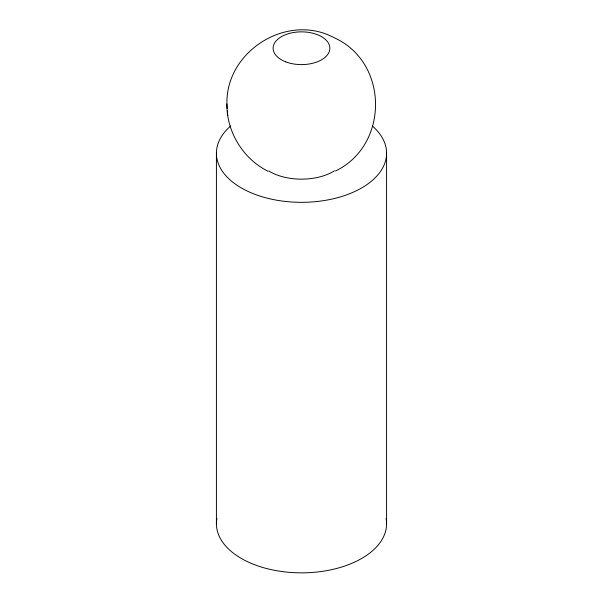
<?xml version="1.0" encoding="UTF-8"?>
<svg xmlns="http://www.w3.org/2000/svg" width="603" height="603" viewBox="0 0 603 603"><rect width="100%" height="100%" fill="white"/><g stroke="black" fill="none" stroke-linecap="round" stroke-linejoin="round"><path stroke-width="0.9" d="M227.225 108.638C221.912 53.727 285.792 11.645 334.137 37.71C388.89 62.267 389.304 145.157 335.472 170.996M268.026 171.244C243.069 158.86 226.524 131.838 226.901 103.957M227.399 110.982L227.723 115.633M386.583 153.207L386.583 523.728M216.417 153.207L216.417 523.728M386.101 518.474A85.083 49.122 0 0 1 301.5 572.85A85.083 49.122 0 0 1 216.899 518.474M372.262 125.929A85.083 49.122 0 0 1 357.594 190.141A85.083 49.122 0 0 1 245.406 190.141A85.083 49.122 0 0 1 230.738 125.929M334.499 170.815A44.931 25.944 0 0 1 268.78 170.988M285.814 61.875A28.364 16.371 0 0 0 329.803 49.25A28.364 16.371 0 0 0 288.882 33.564A28.364 16.371 0 0 0 285.814 61.875"/></g></svg>
